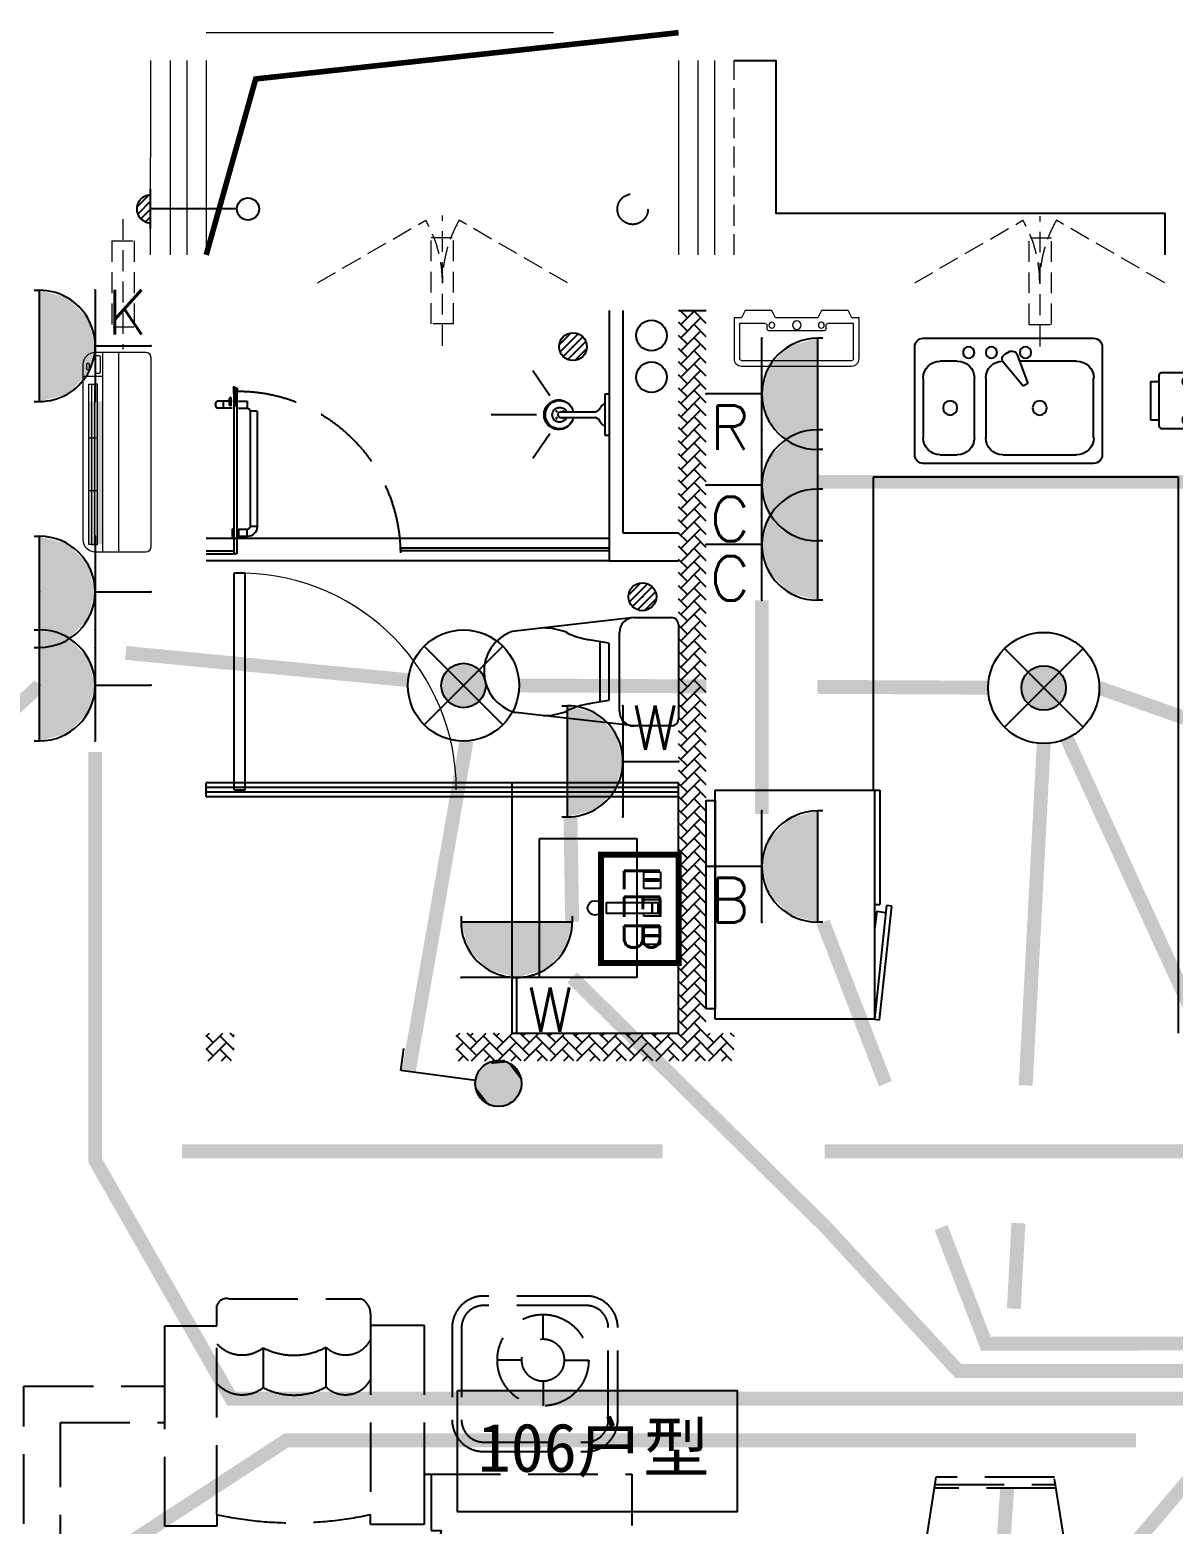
# Model space of a CAD drawing. Extents: x 5031545 to 5313844, y -886381 to -283477.
# Drawn here: x 5248857 to 5252972, y -782931 to -777554 of the extents above; entities that cross this region are included whole.
import ezdxf
from ezdxf.enums import TextEntityAlignment as Align

# ---------------------------------------------------------------- set-up
doc = ezdxf.new("R2010")
doc.units = 0
doc.header["$LTSCALE"] = 1000
doc.header["$MEASUREMENT"] = 0
for name, pattern in [('A户型$0$DASH', [0.35, 0.25, -0.1]), ('DASH', [0.35, 0.25, -0.1]), ('HIDDEN', [0.375, 0.25, -0.125])]:
    doc.linetypes.add(name, pattern=pattern)
doc.layers.get('0').update_dxf_attribs({"linetype": 'CONTINUOUS'})
for name, color, linetype in [('$RECOVER_210609100354-32', 7, 'CONTINUOUS'), ('5fur', 175, 'CONTINUOUS'), ('AH-FURNITURE', 1, 'CONTINUOUS'), ('CURTWALL', 4, 'CONTINUOUS'), ('EQUIP-插座', 3, 'CONTINUOUS'), ('EQUIP-照明', 3, 'CONTINUOUS'), ('IP-bath&kitchen-JOHNSON', 4, 'CONTINUOUS'), ('LVTRY', 252, 'CONTINUOUS'), ('P-bath&kitchen-JOHNSON', 4, 'CONTINUOUS'), ('TEL_TEXT', 7, 'CONTINUOUS'), ('VPIPE-中水', 122, 'CONTINUOUS'), ('VPIPE-凝结', 150, 'CONTINUOUS'), ('VPIPE-雨水', 4, 'DASH'), ('WIRE-安防', 4, 'CONTINUOUS'), ('WIRE-插座', 2, 'CONTINUOUS'), ('WIRE-照明', 2, 'CONTINUOUS'), ('保温', 6, 'CONTINUOUS'), ('建筑-排气道', 252, 'CONTINUOUS'), ('看线', 185, 'CONTINUOUS')]:
    doc.layers.add(name, color=color, linetype=linetype)
for name, color, linetype, lineweight in [('EQUIP-消防', 3, 'CONTINUOUS', 20), ('PUB_HATCH', 8, 'CONTINUOUS', 9), ('WINDOW', 146, 'CONTINUOUS', 20), ('平面-栏杆', 56, 'CONTINUOUS', 15), ('平面-看线', 252, 'CONTINUOUS', 15), ('平面-空调室内机', 176, 'CONTINUOUS', 9), ('平面-空调预留孔', 252, 'CONTINUOUS', 15), ('立面-洞口示意', 252, 'CONTINUOUS', 13)]:
    doc.layers.add(name, color=color, linetype=linetype, lineweight=lineweight)
doc.styles.add('_TEL_DIM', font='simplex.shx', dxfattribs={"width": 0.8, "height": 3.5, "bigfont": 'hztxt.shx'})
doc.styles.add('DIM_FONT', font='SIMPLEX', dxfattribs={"width": 0.7, "bigfont": 'GBCBIG'})
doc.styles.get("Standard").update_dxf_attribs({"font": 'gbenor.shx', "bigfont": 'gbcbig.shx'})
doc.styles.add('黑体', font='simhei.ttf')
pattern_1 = [(45, (0, 0), (0, 47.4157523), [100.584, -33.528]), (135, (23.708, 23.708), (3e-15, 47.4157523), [100.584, -33.528])]

# ---------------------------------------------------------------- blocks, each defined once
blk = doc.blocks.new('$equip$00001149')
for p, q in [((-0.354, 0.354), (0.354, -0.354)), ((0.354, 0.354), (-0.354, -0.354))]:
    blk.add_line(p, q)
for radius in [0.5, 0.2]:
    blk.add_circle((0, 0), radius)
for points in [[(-0.1, 0.173), (0.1, 0.173), (-0.173, 0.1), (0.173, 0.1)], [(0, 0.2), (0, 0.2), (-0.1, 0.173), (0.1, 0.173)], [(-0.173, 0.1), (0.173, 0.1), (-0.2, 0), (0.2, 0)], [(-0.173, -0.1), (0.173, -0.1), (-0.2, 0), (0.2, 0)], [(-0.1, -0.173), (0.1, -0.173), (-0.173, -0.1), (0.173, -0.1)], [(0, -0.2), (0, -0.2), (-0.1, -0.173), (0.1, -0.173)]]:
    blk.add_solid(points)
at = {"flags": 9}
blk.add_attdef('A', (0, 0), '', height=0.00002, dxfattribs=at)
blk = doc.blocks.new('$equip$00001962')
for p, q in [((0.147, 0.356), (0.625, 0.833)), ((0.625, 0.833), (0.766, 0.692))]:
    blk.add_line(p, q)
blk.add_circle((0, 0.208), 0.208)
for p in [(0, 0.417), (-0.208, 0.208), (0.208, 0.208), (0, 0)]:
    blk.add_point(p)
for points in [[(0, 0.417), (0, 0.417), (-0.104, 0.389), (0.104, 0.389)], [(-0.18, 0.313), (0.18, 0.313), (-0.208, 0.208), (0.208, 0.208)], [(-0.104, 0.389), (0.104, 0.389), (-0.18, 0.313), (0.18, 0.313)], [(-0.18, 0.104), (0.18, 0.104), (-0.208, 0.208), (0.208, 0.208)], [(-0.104, 0.028), (0.104, 0.028), (-0.18, 0.104), (0.18, 0.104)], [(0, 0), (0, 0), (-0.104, 0.028), (0.104, 0.028)]]:
    blk.add_solid(points)
at = {"layer": 'TEL_TEXT', "style": '_TEL_DIM', "flags": 1}
blk.add_attdef('A', text='', height=0.00002, dxfattribs=at).set_placement((0, 0), align=Align.MIDDLE_CENTER)
blk = doc.blocks.new('$equip$00001764')
for p, q in [((-0.5, 1.05), (-0.5, 1)), ((-0.5, 1), (0.5, 1)), ((0.5, 1.05), (0.5, 1)), ((0.5, 0.5), (-0.5, 0.5)), ((0, 0.5), (0, 0))]:
    blk.add_line(p, q)
blk.add_arc((0, 1), 0.5, 180, 0)
for p in [(-0.5, 0.5), (0.5, 0.5), (0, 0)]:
    blk.add_point(p)
for points in [[(0.433, 0.75), (-0.433, 0.75), (0.5, 1), (-0.5, 1)], [(0.25, 0.567), (-0.25, 0.567), (0.433, 0.75), (-0.433, 0.75)], [(0, 0.5), (0, 0.5), (0.25, 0.567), (-0.25, 0.567)]]:
    blk.add_solid(points)
at = {"color": 7, "style": '_TEL_DIM'}
blk.add_attdef('$TEXT$', text='', height=0.4, dxfattribs=at).set_placement((0.303, 0.211), align=Align.MIDDLE_CENTER)
at = {"color": 7, "style": '_TEL_DIM', "flags": 1}
blk.add_attdef('A', text='', height=0.00002, dxfattribs=at).set_placement((0, 0), align=Align.MIDDLE_CENTER)
blk = doc.blocks.new('A$C09840549')
at = {"layer": 'EQUIP-消防'}
for p, q in [((94.2, 325.2), (-268.5, 325.2)), ((94.2, 65.2), (94.2, 325.2)), ((-268.5, 65.2), (94.2, 65.2))]:
    blk.add_line(p, q, dxfattribs=at)
at = {"layer": 'EQUIP-消防', "const_width": 20}
blk.add_lwpolyline([(-268.5, 325.2), (94.2, 325.2), (94.2, 65.2), (-268.5, 65.2), (-268.5, 325.2), (94.2, 325.2)], dxfattribs=at)
at = {"layer": 'EQUIP-消防'}
for p in [(-8.5, 325.2), (94.2, 195.2), (-8.5, 65.2)]:
    blk.add_point(p, dxfattribs=at)
at = {"layer": 'EQUIP-消防', "style": '_TEL_DIM'}
blk.add_attdef('I/O', text='', height=120, dxfattribs=at).set_placement((-85.4, 202.3), align=Align.MIDDLE_CENTER)
at = {"layer": 'EQUIP-消防', "style": '_TEL_DIM', "flags": 1}
blk.add_attdef('A', text='', height=0.008, dxfattribs=at).set_placement((-8.5, 65.2), align=Align.MIDDLE_CENTER)
blk = doc.blocks.new('$equip$00001237')
for p, q in [((-0.5, 1.05), (-0.5, 1)), ((-0.5, 1), (0.5, 1)), ((0.5, 1.05), (0.5, 1)), ((0.5, 0.5), (-0.5, 0.5)), ((0, 0.5), (0, 0))]:
    blk.add_line(p, q)
blk.add_arc((0, 1), 0.5, 180, 0)
for p in [(0, 1), (-0.5, 0.5), (0.5, 0.5), (0, 0)]:
    blk.add_point(p)
for points in [[(0.433, 0.75), (-0.433, 0.75), (0.5, 1), (-0.5, 1)], [(0.25, 0.567), (-0.25, 0.567), (0.433, 0.75), (-0.433, 0.75)], [(0, 0.5), (0, 0.5), (0.25, 0.567), (-0.25, 0.567)]]:
    blk.add_solid(points)
at = {"flags": 9}
blk.add_attdef('A', (0, 0), '', height=0.00002, dxfattribs=at)
blk = doc.blocks.new('cvxcvxvcxvcx')
blk.add_hatch(color=252).paths.add_polyline_path([(580593.9, 371078.9), (580595.1, 371081.7), (580603.4, 371078.2), (580602.2, 371075.5)])
at = {"layer": '$RECOVER_210609100354-32', "color": 252}
for p, q in [((581943.7, 371358.3), (581943.7, 370458)), ((581993.7, 371358.3), (581993.7, 370558)), ((581993.7, 370558), (582193.7, 370558)), ((581943.7, 370458), (582193.7, 370458))]:
    blk.add_line(p, q, dxfattribs=at)
at = {"color": 252}
for p, q in [((581764.2, 371235.4), (581806.6, 371277.8)), ((581767.1, 371210.1), (581831.9, 371274.9)), ((581778.3, 371193), (581849, 371263.7)), ((581795.4, 371181.8), (581860.2, 371246.6)), ((581820.7, 371178.8), (581863.2, 371221.3)), ((580594.6, 371081.9), (580593, 371082.6)), ((580593.1, 371061.9), (580595.3, 371061.4)), ((580595.3, 371061.4), (580593.1, 371061.4)), ((580605, 371078.1), (580593.3, 371083)), ((580594.6, 371081.9), (580593.3, 371078.6)), ((580602.5, 371074.8), (580593.3, 371078.6)), ((580593.4, 371071.1), (580603.9, 371071.1)), ((580593.4, 371069.8), (580603.9, 371069.8)), ((580593.7, 371069.8), (580593.7, 371048.4)), ((580598.7, 371080.7), (580598.7, 371041.6)), ((580604.2, 371061.8), (580602, 371061.3)), ((580602, 371061.3), (580604.2, 371061.3)), ((580603.8, 371078), (580602.5, 371074.8)), ((580603.7, 371069.8), (580603.7, 371050.2)), ((580604.4, 371077.8), (580603.8, 371078)), ((580633.7, 370413.3), (580593.7, 370413.3)), ((580593.7, 369633.3), (580593.7, 370413.3)), ((580633.7, 369633.3), (580633.7, 370413.3)), ((582014.2, 370335.4), (582056.6, 370377.8)), ((582017.1, 370310.1), (582081.9, 370374.9)), ((582028.3, 370293), (582099, 370363.7)), ((582045.4, 370281.8), (582110.2, 370346.6)), ((582070.7, 370278.8), (582113.2, 370321.3)), ((582034.3, 370253.2), (581594.4, 370203.1)), ((582034.3, 370253.2), (582168.7, 370253.2)), ((582193.7, 370228.2), (582193.7, 369888.2)), ((581942.4, 370161.4), (581863.6, 370175)), ((581981, 369916.4), (581981, 370199.9)), ((581910.4, 370166.9), (581910.4, 369949.5)), ((581942.4, 370161.4), (581942.4, 369955)), ((582034.3, 369863.2), (581606.6, 369911.9)), ((581942.4, 369955), (581863.6, 369941.4)), ((582168.7, 369863.2), (582034.3, 369863.2)), ((580593.7, 369633.3), (580633.7, 369633.3)), ((581693.7, 369458.3), (582043.7, 369458.3)), ((581693.7, 368958.6), (581693.7, 369458.3)), ((582043.7, 369458.3), (582043.7, 368958.6)), ((582068.8, 369278.5), (582068.8, 369338.5)), ((582068.8, 369338.5), (582128.8, 369338.5)), ((582073.8, 369311.5), (582073.8, 369305.5)), ((582123.8, 369311.5), (582073.8, 369311.5)), ((582123.8, 369305.5), (582123.8, 369311.5)), ((582128.8, 369338.5), (582128.8, 369278.5)), ((582128.8, 369278.5), (582068.8, 369278.5)), ((582073.8, 369305.5), (582123.8, 369305.5)), ((581933.8, 369188.5), (581933.8, 369228.5)), ((581933.8, 369228.5), (582098.8, 369228.5)), ((582068.8, 369228.5), (582068.8, 369238.5)), ((582068.8, 369238.5), (582128.8, 369238.5)), ((582098.8, 369188.5), (582098.8, 369228.5)), ((582098.8, 369228.5), (582118.8, 369228.5)), ((582098.8, 369228.5), (582098.8, 369188.5)), ((582118.8, 369228.5), (582118.8, 369188.5)), ((582128.8, 369238.5), (582128.8, 369178.5)), ((582098.8, 369188.5), (581933.8, 369188.5)), ((582068.8, 369178.5), (582068.8, 369188.5)), ((582128.8, 369178.5), (582068.8, 369178.5)), ((582118.8, 369188.5), (582098.8, 369188.5)), ((582128.8, 369138.5), (582068.8, 369138.5)), ((582068.8, 369138.5), (582068.8, 369078.5)), ((582073.8, 369105.5), (582073.8, 369111.5)), ((582073.8, 369111.5), (582123.8, 369111.5)), ((582123.8, 369105.5), (582073.8, 369105.5)), ((582123.8, 369111.5), (582123.8, 369105.5)), ((582128.8, 369078.5), (582128.8, 369138.5)), ((582068.8, 369078.5), (582128.8, 369078.5)), ((582043.7, 368958.6), (581693.7, 368958.6))]:
    blk.add_line(p, q, dxfattribs=at)
blk.add_circle((581892.5, 369208.5), 26, dxfattribs=at)
for centre, radius, start, end in [((580604.7, 371064.9), 13.4, 154.9185, 209.8498), ((580592.8, 371081.9), 1.17, 67.467, 199.9599), ((580572.3, 371074.4), 20.6, 349.1527, 19.9599), ((580592.8, 371082.1), 0.5, 67.467, 199.2391), ((580569.6, 371074), 24, 352.9513, 19.2391), ((580605, 371065.3), 12.4, 158.6522, 196.0549), ((580604.6, 371063.5), 11.7, 190.4823, 204.5814), ((580593.5, 371058.5), 0.5, 209.8498, 24.5814), ((580594.8, 371062.6), 9.42, 335.7717, 351.9846), ((580603.9, 371058.6), 0.5, 155.7717, 331.0221), ((580585.1, 371076.5), 19.5, 343.7516, 2.5342), ((580590, 371065.2), 14.6, 346.2853, 18.1027), ((580604.1, 371077.4), 0.5, 1.9458, 67.267), ((580592.5, 371064.9), 13.5, 331.0221, 24.8476), ((580585.2, 371076.5), 20.5, 343.0997, 2.0085), ((580604.6, 371077.2), 1, 4.2348, 68.4734), ((582034.3, 370199.9), 53.3, 90, 180), ((582168.7, 370228.2), 25, 0, 90), ((581646.3, 370059.4), 152.8, 109.8819, 254.9227), ((581706.8, 369991.8), 224.1, 68.5202, 90), ((581919.7, 370463.4), 293.8, 243.5369, 261.4828), ((581706.8, 370124.5), 224.1, 270, 291.4798), ((581919.7, 369653), 293.8, 98.5172, 116.4631), ((582034.3, 369916.4), 53.3, 180, 270), ((582168.7, 369888.2), 25, 270, 0)]:
    blk.add_arc(centre, radius, start, end, dxfattribs=at)
at = {"color": 252, "lineweight": 13}
blk.add_arc((580613.7, 369633.3), 780, 360, 88.5307, dxfattribs=at)
at = {"color": 252}
for centre in [(581813.7, 371228.3), (582063.7, 370328.3)]:
    blk.add_ellipse(centre, major_axis=(35.4, 35.4), ratio=1, start_param=5.497787, end_param=11.780972, dxfattribs=at)
blk.add_open_spline([(580603.7, 371050.2), (580602.8, 371049.4), (580601, 371047.8), (580597.8, 371051.5), (580595.2, 371049.6), (580593.7, 371048.4)], degree=3, knots=[0, 0, 0, 0, 3.066329, 6.218313, 11.124135, 11.124135, 11.124135, 11.124135], dxfattribs=at)
for p in [(581813.7, 371228.3), (582063.7, 370328.3)]:
    blk.add_point(p, dxfattribs=at)
at = {"layer": 'CURTWALL', "color": 252}
for p, q in [((582193.7, 369658.3), (580493.7, 369658.3)), ((580493.7, 369608.3), (580493.7, 369658.3)), ((582193.7, 369641.7), (580493.7, 369641.7)), ((582193.7, 369608.3), (582193.7, 369658.3)), ((582193.7, 369625), (580493.7, 369625)), ((582193.7, 369608.3), (580493.7, 369608.3))]:
    blk.add_line(p, q, dxfattribs=at)
at = {"layer": 'IP-bath&kitchen-JOHNSON', "color": 252}
for p, q in [((581730.5, 371051.5), (581668.7, 371141)), ((581682.3, 370983.3), (581519, 370983.3)), ((581730.5, 370915.1), (581668.7, 370825.7)), ((581943.7, 370538), (580493.7, 370538)), ((581943.7, 370503), (581193.7, 370503)), ((581193.7, 370493), (581193.7, 370503)), ((580493.7, 370493), (580593.7, 370493)), ((580493.7, 370483), (580593.7, 370483)), ((581943.7, 370458), (580493.7, 370458)), ((580593.7, 370483), (580593.7, 370493)), ((581943.7, 370493), (581193.7, 370493))]:
    blk.add_line(p, q, dxfattribs=at)
at = {"layer": 'IP-bath&kitchen-JOHNSON', "color": 252, "extrusion": (0, 0, -1)}
for centre, major_axis, ratio, start_param, end_param in [((581764.9, 370983.4), (0, 51), 0.990052, 1.778622, 7.646156), ((581765.9, 370983.4), (0, 26.8), 0.994812, 1.973916, 7.450862)]:
    blk.add_ellipse(centre, major_axis=major_axis, ratio=ratio, start_param=start_param, end_param=end_param, dxfattribs=at)
at = {"layer": 'LVTRY', "color": 252}
for p, q in [((580587.5, 371032.5), (580532.8, 371032.5)), ((580555.8, 371007.1), (580555.8, 371032.5)), ((580579.2, 371045.4), (580576.9, 371043.1)), ((580576.9, 371017.7), (580576.9, 371043.1)), ((580582.1, 371045.4), (580579.2, 371045.4)), ((580579.2, 371045.4), (580579.2, 371027.9)), ((580579.2, 371015.4), (580579.2, 371032.8)), ((580582.1, 371045.4), (580582.1, 371015.4)), ((580593.7, 370483), (580593.7, 371069.8)), ((580593.7, 371069.8), (580603.7, 371069.8)), ((580597.4, 371045.4), (580595.7, 371043.6)), ((580595.7, 371043.1), (580595.7, 371043.6)), ((580603.8, 371045.4), (580597.4, 371045.4)), ((580597.4, 371043.1), (580597.4, 371045.4)), ((580600.9, 371045.4), (580598.6, 371043.1)), ((580598.6, 371027.9), (580598.6, 371043.1)), ((580600.9, 371026.3), (580600.9, 371045.4)), ((580600.9, 371034.5), (580600.9, 371015.4)), ((580603.7, 371069.8), (580603.7, 370483)), ((580603.8, 371015.4), (580603.8, 371045.4)), ((580609.4, 371032.5), (580641.1, 371032.5)), ((580641.1, 371032.5), (580641.1, 371007.1)), ((581943.7, 371056.9), (581927.9, 371056.9)), ((581927.9, 371056.9), (581927.9, 370909.7)), ((581943.7, 371056.9), (581943.7, 370909.7)), ((580587.5, 371007.1), (580532.8, 371007.1)), ((580579.2, 371015.4), (580576.9, 371017.7)), ((580582.1, 371015.4), (580579.2, 371015.4)), ((580595.7, 371017.7), (580595.7, 371017.1)), ((580597.4, 371015.4), (580595.7, 371017.1)), ((580597.4, 371017.7), (580597.4, 371015.4)), ((580603.8, 371015.4), (580597.4, 371015.4)), ((580598.6, 371027.9), (580598.6, 371017.7)), ((580600.9, 371015.4), (580598.6, 371017.7)), ((580609.4, 371007.1), (580641.1, 371007.1)), ((580651.4, 370996.7), (580651.4, 370581.1)), ((580676.8, 370996.7), (580651.4, 370996.7)), ((580676.8, 370996.7), (580676.8, 370581)), ((581770.2, 370993.9), (581894.4, 370993.9)), ((581770.2, 370972.9), (581894.4, 370972.9)), ((581927.9, 370909.7), (581943.7, 370909.7)), ((580589.8, 370573), (580588.1, 370571.3)), ((580588.1, 370544.8), (580588.1, 370571.3)), ((580589.8, 370543), (580589.8, 370573)), ((580592.7, 370573), (580589.8, 370573)), ((580592.7, 370543), (580592.7, 370573)), ((580604.2, 370573), (580607.1, 370573)), ((580604.2, 370573), (580604.2, 370543)), ((580607.1, 370573), (580607.1, 370543)), ((580607.1, 370573), (580609.4, 370570.7)), ((580609.4, 370570.7), (580609.4, 370545.3)), ((580641.1, 370570.7), (580609.4, 370570.7)), ((580641.1, 370545.3), (580641.1, 370570.7)), ((580676.8, 370581), (580651.4, 370581.1)), ((580592.7, 370543), (580589.8, 370543)), ((580604.2, 370543), (580607.1, 370543)), ((580607.1, 370543), (580609.4, 370545.3)), ((580641.1, 370545.3), (580609.4, 370545.3)), ((580603.7, 370483), (580593.7, 370483)), ((582193.7, 369658.3), (581593.7, 369658.3)), ((581593.7, 369658.3), (581593.7, 368758.3)), ((582193.7, 368758.3), (582193.7, 369658.3)), ((581593.7, 368758.3), (582193.7, 368758.3))]:
    blk.add_line(p, q, dxfattribs=at)
for centre, radius, start, end in [((580541.3, 371019.8), 15.3, 124.0384, 235.947), ((581770.2, 370983.4), 10.5, 89.9915, 269.9915), ((581886.2, 371022.4), 29.7, 286.0573, 334.4592), ((581927.3, 371006.5), 14.6, 87.5818, 167.6166), ((581886, 370944.1), 29.9, 25.5934, 74.1055), ((581927.3, 370960.2), 14.6, 192.3665, 272.4012)]:
    blk.add_arc(centre, radius, start, end, dxfattribs=at)
at = {"layer": 'LVTRY', "color": 252, "extrusion": (0, 0, -1)}
for centre, major_axis, ratio, start_param, end_param in [((581762.4, 370983.4), (0, 53.6), 0.987577, 1.76809, 7.656688), ((580641, 370996.7), (7.33, 7.33), 1, -0.78527, 0.785526), ((581754.5, 370995.9), (-1.43, 0), 0.85, -1.570796, 4.712389), ((581778.9, 370995.9), (-1.43, 0), 0.85, 4.712389, 10.995574), ((581754.5, 370970.9), (-1.43, 0), 0.85, -1.570796, 4.712389), ((581778.9, 370970.9), (-1.43, 0), 0.85, -1.570796, 4.712389), ((580641.1, 370581.1), (7.33, 7.33), 1, 0.785526, 2.356322), ((580641.1, 370581.1), (-25.3, 25.3), 1, 2.356322, 3.927118)]:
    blk.add_ellipse(centre, major_axis=major_axis, ratio=ratio, start_param=start_param, end_param=end_param, dxfattribs=at)
at = {"layer": 'P-bath&kitchen-JOHNSON', "color": 252, "linetype": 'DASH'}
blk.add_arc((580607.5, 370480.6), 586.2, 0.6078, 90.2033, dxfattribs=at)
blk = doc.blocks.new('*U140')
h = blk.add_hatch(color=5)
h.set_gradient(color1=(0, 0, 255), rotation=180, tint=1)
h.paths.add_polyline_path([(0, 0), (-6.35, -6.35), (-6.35, -2.159), (-15, -2.159), (-15, 2.159), (-6.35, 2.159), (-6.35, 6.35)])
at = {"color": 0, "linetype": 'Continuous'}
blk.add_lwpolyline([(0, 0), (-6.35, -6.35), (-6.35, -2.159), (-15, -2.159), (-15, 2.159), (-6.35, 2.159), (-6.35, 6.35)], close=True, dxfattribs=at)
blk = doc.blocks.new('vcxvcdfvdxv')
at = {"layer": 'PUB_HATCH'}
blk.add_hatch(color=252, dxfattribs=at).paths.add_polyline_path([(582308.7, 371343.3), (582308.7, 371073.3), (582448.7, 371073.3), (582448.7, 371088.3), (582343.7, 371088.3), (582323.7, 371108.3), (582323.7, 371308.3), (582343.7, 371328.3), (582663.7, 371328.3), (582683.7, 371308.3), (582683.7, 371108.3), (582663.7, 371088.3), (582558.7, 371088.3), (582558.7, 371073.3), (582698.7, 371073.3), (582698.7, 371343.3)])
at = {"layer": 'AH-FURNITURE', "color": 252}
for p, q in [((582803.7, 371125.8), (582803.7, 371230)), ((582823.7, 371125.8), (582823.7, 371230)), ((582784.7, 371165.8), (582784.7, 371030.8)), ((582804.7, 371165.8), (582804.7, 371030.8)), ((582843.2, 371113.3), (582836.2, 371113.3)), ((582843.2, 371093.3), (582836.2, 371093.3)), ((582994.7, 371103.3), (582964.7, 371103.3)), ((582994.7, 371103.3), (582994.7, 370965.3)), ((582796.4, 371002.5), (582842.7, 370974.2)), ((582810.5, 371016.6), (582856.8, 370988.3)), ((582994.7, 370965.3), (582964.7, 370965.3))]:
    blk.add_line(p, q, dxfattribs=at)
for points in [[(582781.7, 371188.3, -1), (582807.7, 371188.3), (582807.7, 371165.8), (582781.7, 371165.8)], [(582836.2, 371090.3), (582820.7, 371090.3, -0.414214), (582800.7, 371110.3), (582800.7, 371125.8), (582826.7, 371125.8), (582826.7, 371116.3), (582836.2, 371116.3)], [(582964.7, 371124.3), (582964.7, 370944.3, -0.414214), (582954.7, 370934.3), (582824.7, 370934.3, -0.414214), (582814.7, 370944.3), (582814.7, 371124.3, -0.414214), (582824.7, 371134.3), (582954.7, 371134.3, -0.414214)], [(582865.7, 371116.3, -1), (582865.7, 371090.3), (582843.2, 371090.3), (582843.2, 371116.3)], [(582874.9, 370974.5, -1), (582856.5, 370956.1), (582840.6, 370972), (582859, 370990.4)]]:
    blk.add_lwpolyline(points, format="xyb", close=True, dxfattribs=at)
for centre, radius in [((582813.7, 371258.3), 30), ((582865.7, 371103.3), 15), ((582865.7, 371103.3), 10), ((582865.7, 370965.3), 15), ((582865.7, 370965.3), 10)]:
    blk.add_circle(centre, radius, dxfattribs=at)
for radius in [40, 20]:
    blk.add_arc((582824.7, 371030.8), radius, 180, 225, dxfattribs=at)
at = {"layer": 'LVTRY', "color": 252}
for p, q in [((583813, 371258.3), (583199.4, 371258.3)), ((583168.7, 371227.7), (583168.7, 370839)), ((583474.8, 371199.4), (583436, 371095.8)), ((583504.1, 371209.9), (583518.4, 371201.7)), ((583843.7, 370839), (583843.7, 371227.7)), ((583260.7, 371176.5), (583466.2, 371176.5)), ((583453.7, 371085.6), (583524, 371171)), ((583690.3, 371176.5), (583751.6, 371176.5)), ((582448.7, 371088.3), (582448.7, 371073.3)), ((582558.7, 371088.3), (582558.7, 371073.3)), ((583199.4, 370900.4), (583199.4, 371115.2)), ((583436, 371095.8), (583453.7, 371085.6)), ((583588, 371115.2), (583588, 370900.4)), ((583628.9, 370900.4), (583628.9, 371115.2)), ((583813, 371115.2), (583813, 370900.4)), ((583526.6, 370839), (583260.7, 370839)), ((583751.6, 370839), (583690.3, 370839)), ((583199.4, 370808.3), (583813, 370808.3)), ((582893.7, 368758.3), (582893.7, 370758.3)), ((582893.7, 370758.3), (583993.7, 370758.3)), ((583993.7, 370758.3), (583993.7, 369632.3)), ((582293.7, 370358.3), (582763.9, 370358.3)), ((582393.7, 369458.3), (582393.7, 370358.3)), ((582547.9, 370115.4), (582763.9, 370358.3)), ((582763.9, 370358.3), (582763.9, 369458.3)), ((582703.7, 370278.3), (582303.7, 370278.3)), ((582338.7, 370238.3), (582623.7, 370238.3)), ((582338.7, 370233.3), (582623.7, 370233.3)), ((582393.7, 370268.3), (582393.7, 369548.3)), ((582428.7, 370018.3), (582428.7, 370228.3)), ((582433.7, 370018.3), (582433.7, 370228.3)), ((582578.9, 370168.3), (582578.9, 370258.3)), ((582578.9, 370258.3), (582583.4, 370258.3)), ((582583.4, 370258.3), (582583.4, 370168.3)), ((582628.7, 370228.3), (582628.7, 370018.3)), ((582633.7, 370228.3), (582633.7, 370018.3)), ((582713.7, 369548.3), (582713.7, 370268.3)), ((582408.7, 370125.6), (582536.2, 370125.6)), ((582408.7, 370121.1), (582408.7, 370125.6)), ((582536.2, 370121.1), (582408.7, 370121.1)), ((582653.7, 370125.6), (582526.2, 370125.6)), ((582526.2, 370125.6), (582526.2, 370121.1)), ((582526.2, 370121.1), (582653.7, 370121.1)), ((582536.2, 370125.6), (582536.2, 370121.1)), ((582583.4, 370168.3), (582578.9, 370168.3)), ((582653.7, 370121.1), (582653.7, 370125.6)), ((582293.7, 370115.4), (582547.9, 370115.4)), ((582393.7, 369700.3), (582393.7, 370115.4)), ((582547.9, 370115.4), (582547.9, 369700.3)), ((582583.4, 370078.3), (582578.9, 370078.3)), ((582578.9, 370078.3), (582578.9, 369988.3)), ((582583.4, 369988.3), (582583.4, 370078.3)), ((582623.7, 370013.3), (582338.7, 370013.3)), ((582623.7, 370008.3), (582338.7, 370008.3)), ((582578.9, 369988.3), (582583.4, 369988.3)), ((582693.1, 369958.3), (582654.3, 369958.3)), ((582673.7, 369938.9), (582673.7, 369977.7)), ((582693.1, 369858.3), (582654.3, 369858.3)), ((582673.7, 369838.9), (582673.7, 369877.7)), ((582623.7, 369808.3), (582338.7, 369808.3)), ((582623.7, 369803.3), (582338.7, 369803.3)), ((582428.7, 369798.3), (582428.7, 369588.3)), ((582433.7, 369798.3), (582433.7, 369588.3)), ((582578.9, 369738.3), (582578.9, 369828.3)), ((582578.9, 369828.3), (582583.4, 369828.3)), ((582583.4, 369828.3), (582583.4, 369738.3)), ((582628.7, 369588.3), (582628.7, 369798.3)), ((582633.7, 369588.3), (582633.7, 369798.3)), ((582547.9, 369700.3), (582293.7, 369700.3)), ((582536.2, 369695.6), (582408.7, 369695.6)), ((582408.7, 369695.6), (582408.7, 369691.1)), ((582408.7, 369691.1), (582536.2, 369691.1)), ((582526.2, 369691.1), (582526.2, 369695.6)), ((582526.2, 369695.6), (582653.7, 369695.6)), ((582653.7, 369691.1), (582526.2, 369691.1)), ((582536.2, 369691.1), (582536.2, 369695.6)), ((582763.9, 369458.3), (582547.9, 369700.3)), ((582583.4, 369738.3), (582578.9, 369738.3)), ((582653.7, 369695.6), (582653.7, 369691.1)), ((582583.4, 369648.3), (582578.9, 369648.3)), ((582578.9, 369648.3), (582578.9, 369558.3)), ((582583.4, 369558.3), (582583.4, 369648.3)), ((582338.7, 369583.3), (582623.7, 369583.3)), ((583969.7, 369632.3), (583969.7, 369220.3)), ((583988.9, 369632.3), (583969.7, 369632.3)), ((583988.9, 369632.3), (583988.9, 368808.3)), ((584561.7, 369632.3), (583988.9, 369632.3)), ((584561.7, 368808.3), (584561.7, 369632.3)), ((582303.7, 369538.3), (582703.7, 369538.3)), ((582338.7, 369578.3), (582623.7, 369578.3)), ((582578.9, 369558.3), (582583.4, 369558.3)), ((582763.9, 369458.3), (582293.7, 369458.3)), ((583926.2, 369214.5), (583945.2, 369217.5)), ((583969.9, 368805.4), (583926.2, 369214.5)), ((583945.2, 369217.5), (583988.9, 368808.3)), ((583988.9, 369220.3), (583969.7, 369220.3)), ((583980.1, 369197), (583948.5, 369192.2)), ((583980.1, 369197), (583988.9, 369130.7)), ((583985.2, 368831.8), (583988.9, 368832.4)), ((583988.9, 368808.3), (583969.9, 368805.4)), ((583988.9, 368808.3), (584561.7, 368808.3))]:
    blk.add_line(p, q, dxfattribs=at)
for points in [[(582293.7, 371358.3), (582713.7, 371358.3), (582713.7, 371058.3), (582293.7, 371058.3)], [(582308.7, 371343.3), (582698.7, 371343.3), (582698.7, 371073.3), (582308.7, 371073.3)], [(582663.7, 371088.3), (582343.7, 371088.3), (582323.7, 371108.3), (582323.7, 371308.3), (582343.7, 371328.3), (582663.7, 371328.3), (582683.7, 371308.3), (582683.7, 371108.3), (582663.7, 371088.3)], [(584561.7, 368845.2), (584593.7, 368845.2), (584593.7, 369595.5), (584561.7, 369595.5)]]:
    blk.add_lwpolyline(points, close=True, dxfattribs=at)
for centre, radius in [((583444.8, 371207.2), 20.5), ((583567.5, 371207.2), 20.5), ((583649.4, 371207.2), 20.5), ((583393.7, 371007.8), 25.6), ((583715.8, 371007.8), 25.6), ((582481.2, 370123.3), 29.7), ((582481.2, 370123.3), 11.7), ((582673.7, 369958.3), 17), ((582673.7, 369858.3), 17), ((582481.2, 369693.3), 29.7), ((582481.2, 369693.3), 11.7)]:
    blk.add_circle(centre, radius, dxfattribs=at)
for centre, radius, start, end in [((583199.4, 371227.7), 30.7, 90, 180), ((583813, 371227.7), 30.7, 360, 90), ((583493.9, 371192.2), 20.5, 60, 159.4623), ((583508.2, 371184), 20.5, 320.5377, 60), ((583260.7, 371115.2), 61.4, 90, 180), ((583526.6, 371115.2), 61.4, 360, 90), ((583690.3, 371115.2), 61.4, 90, 180), ((583751.6, 371115.2), 61.4, 360, 90), ((583260.7, 370900.4), 61.4, 180, 270), ((583526.6, 370900.4), 61.4, 270, 360), ((583690.3, 370900.4), 61.4, 180, 270), ((583751.6, 370900.4), 61.4, 270, 360), ((583199.4, 370839), 30.7, 180, 270), ((583813, 370839), 30.7, 270, 360), ((582403.7, 370268.3), 10, 90, 180), ((582438.7, 370228.3), 10, 90, 180), ((582438.7, 370228.3), 5, 90, 180), ((582623.7, 370228.3), 10, 0, 90), ((582623.7, 370228.3), 5, 0, 90), ((582703.7, 370268.3), 10, 0, 90), ((582481.2, 370123.3), 56.7, 2.2742, 87.7258), ((582481.2, 370123.3), 52.2, 2.4704, 87.5296), ((582581.2, 370123.3), 56.7, 92.2742, 177.7258), ((582581.2, 370123.3), 52.2, 92.4704, 177.5296), ((582481.2, 370123.3), 56.7, 272.2742, 357.7258), ((582481.2, 370123.3), 52.2, 272.4704, 357.5296), ((582581.2, 370123.3), 56.7, 182.2742, 267.7258), ((582581.2, 370123.3), 52.2, 182.4704, 267.5296), ((582438.7, 370018.3), 10, 180, 270), ((582438.7, 370018.3), 5, 180, 270), ((582623.7, 370018.3), 5, 270, 0), ((582623.7, 370018.3), 10, 270, 0), ((582438.7, 369798.3), 10, 90, 180), ((582438.7, 369798.3), 5, 90, 180), ((582623.7, 369798.3), 10, 0, 90), ((582623.7, 369798.3), 5, 0, 90), ((582481.2, 369693.3), 56.7, 2.2742, 87.7258), ((582481.2, 369693.3), 52.2, 2.4704, 87.5296), ((582581.2, 369693.3), 56.7, 92.2742, 177.7258), ((582581.2, 369693.3), 52.2, 92.4704, 177.5296), ((582481.2, 369693.3), 56.7, 272.2742, 357.7258), ((582481.2, 369693.3), 52.2, 272.4704, 357.5296), ((582581.2, 369693.3), 56.7, 182.2742, 267.7258), ((582581.2, 369693.3), 52.2, 182.4704, 267.5296), ((582438.7, 369588.3), 10, 180, 270), ((582438.7, 369588.3), 5, 180, 270), ((582623.7, 369588.3), 5, 270, 0), ((582623.7, 369588.3), 10, 270, 0), ((582403.7, 369548.3), 10, 180, 270), ((582703.7, 369548.3), 10, 270, 0)]:
    blk.add_arc(centre, radius, start, end, dxfattribs=at)
at = {"layer": '平面-空调预留孔', "color": 252}
for p, q in [((584063.5, 371184.7), (584063.5, 371312.1)), ((584063.5, 371312.1), (584155.9, 371312.1)), ((584162.5, 371292.3), (584162.5, 371305.5)), ((584374.9, 371292.3), (584374.9, 371305.5)), ((584381.5, 371312.1), (584473.9, 371312.1)), ((584473.9, 371312.1), (584473.9, 371184.7)), ((584169.1, 371285.7), (584368.3, 371285.7)), ((584467.3, 371178.1), (584070.1, 371178.1))]:
    blk.add_line(p, q, dxfattribs=at)
blk.add_lwpolyline([(584344.5, 371331.9), (584357.7, 371358.3), (584454.1, 371358.3), (584467.3, 371331.9), (584493.7, 371331.9), (584493.7, 371184.7, -0.414214), (584467.3, 371158.3), (584070.1, 371158.3, -0.414214), (584043.7, 371184.7), (584043.7, 371331.9), (584070.1, 371331.9), (584083.3, 371358.3), (584179.6, 371358.3), (584192.8, 371331.9)], format="xyb", close=True, dxfattribs=at)
for centre, radius in [((584179.6, 371305.5), 10.6), ((584268.1, 371305.5), 15.8), ((584357.7, 371305.5), 10.6)]:
    blk.add_circle(centre, radius, dxfattribs=at)
for centre, start, end in [((584155.9, 371305.5), 360, 90), ((584381.5, 371305.5), 90, 180), ((584169.1, 371292.3), 180, 270), ((584368.3, 371292.3), 270, 0), ((584070.1, 371184.7), 180, 270), ((584467.3, 371184.7), 270, 0)]:
    blk.add_arc(centre, 6.6, start, end, dxfattribs=at)
at = {"layer": '立面-洞口示意', "color": 252}
blk.add_lwpolyline([(582293.7, 371358.3), (582557.2, 371264.4), (582713.7, 371058.3)], dxfattribs=at)
at = {"layer": '建筑-排气道', "color": 252, "xscale": -5, "yscale": 5, "zscale": 5, "rotation": 270}
blk.add_blockref('*U140', (582493.8, 371026), dxfattribs=at)
at = {"layer": 'LVTRY', "color": 252, "style": 'DIM_FONT', "width": 0.8, "flags": 9}
for tag in ['XSIZE', 'YSIZE']:
    blk.add_attdef(tag, (583506.2, 371257.3), '', height=0.5, rotation=90, dxfattribs=at)
blk = doc.blocks.new('A$C001338C2')
at = {"color": 8}
for p, q in [((845, 303.6), (55, 303.6)), ((109.1, 214.8), (109.1, 303.6)), ((0, 248.6), (0, 22)), ((900, 22), (900, 248.6)), ((22, 0), (878, 0))]:
    blk.add_line(p, q, dxfattribs=at)
at = {"color": 8, "lineweight": 5}
for p, q in [((864.6, 278.7), (144.5, 278.7)), ((144.5, 278.7), (144.5, 265.8)), ((387, 278.7), (144.5, 278.7)), ((144.5, 278.7), (144.5, 252.9)), ((387, 239.9), (387, 278.7)), ((864.6, 278.7), (622, 278.7)), ((622, 278.7), (622, 239.9)), ((864.6, 252.9), (864.6, 278.7)), ((900, 214.8), (0, 214.8)), ((144.5, 265.8), (864.6, 265.8)), ((144.5, 239.9), (144.5, 252.9)), ((144.5, 252.9), (864.6, 252.9)), ((864.6, 239.9), (144.5, 239.9)), ((622, 239.9), (387, 239.9)), ((864.6, 265.8), (864.6, 239.9)), ((900, 143.2), (0, 143.2))]:
    blk.add_line(p, q, dxfattribs=at)
at = {"color": 8}
for points in [[(73.1, 275), (56.8, 275, -0.414214), (51.3, 280.5), (51.3, 283.4, -0.414214), (56.8, 288.9), (73.1, 288.9, -0.414214), (78.6, 283.4), (78.6, 280.5, -0.414214)], [(89.2, 226.4), (22.2, 226.4, -0.414214), (16.7, 231.9), (16.7, 243.1, -0.414214), (22.2, 248.6), (89.2, 248.6, -0.414214), (94.7, 243.1), (94.7, 231.9, -0.414214)]]:
    blk.add_lwpolyline(points, format="xyb", close=True, dxfattribs=at)
for centre, radius, start, end in [((55, 248.6), 55, 90, 180), ((845, 248.6), 55, 360, 90), ((22, 22), 22, 180, 270), ((878, 22), 22, 270, 360)]:
    blk.add_arc(centre, radius, start, end, dxfattribs=at)
blk = doc.blocks.new('dongkong')
at = {"layer": '平面-空调预留孔', "color": 8, "linetype": 'HIDDEN', "ltscale": 0.3}
for p, q in [((-603796, 210899.9), (-603796, 210431.5)), ((-603836, 210821), (-603836, 210510.8)), ((-603836, 210821), (-603756, 210821)), ((-603756, 210821), (-603756, 210510.8))]:
    blk.add_line(p, q, dxfattribs=at)
blk.add_lwpolyline([(-603756, 210510.8), (-603836, 210510.8)], dxfattribs=at)
blk = doc.blocks.new('VDVDVDCZSCCS')
at = {"layer": '保温', "linetype": 'ByBlock', "ltscale": 10}
h = blk.add_hatch(dxfattribs=at)
h.set_pattern_fill('AR-HBONE', color=251, scale=55)
h.set_pattern_definition(pattern_1)
h.paths.add_polyline_path([(542916.6, 373623.7), (542916.7, 371023.7), (543016.6, 371023.7), (543016.5, 373623.7)])
h = blk.add_hatch(dxfattribs=at)
h.set_pattern_fill('AR-HBONE', color=251, scale=55)
h.set_pattern_definition(pattern_1)
h.paths.add_polyline_path([(541316.7, 370923.7), (541316.7, 371023.7), (541216.7, 371023.7), (541216.7, 370923.7)])
h = blk.add_hatch(dxfattribs=at)
h.set_pattern_fill('AR-HBONE', color=251, scale=55)
h.set_pattern_definition(pattern_1)
edge = h.paths.add_edge_path()
edge.add_line((543116.6, 370923.7), (543116.6, 371023.7))
edge.add_line((543115.5, 371023.7), (542116.7, 371023.7))
edge.add_line((542116.7, 371023.7), (542116.7, 370923.7))
edge.add_line((542116.7, 370923.7), (543116.6, 370923.7))
at = {"layer": '保温', "color": 251, "linetype": 'ByBlock', "ltscale": 10}
blk.add_line((542916.6, 373623.7), (543016.6, 373623.7), dxfattribs=at)
blk = doc.blocks.new('A$C7A951E79')
at = {"layer": 'LVTRY'}
for p, q in [((0, -71.2), (0, 71.5)), ((-7.1, 49.5), (-49.5, 7.1)), ((0, 28.3), (-46.5, -18.3)), ((0, 0), (-35.4, -35.4)), ((0, -28.3), (-18.3, -46.5))]:
    blk.add_line(p, q, dxfattribs=at)
blk.add_arc((0, 0.2), 49.9, 89.9757, 269.9757, dxfattribs=at)
blk.add_point((0, 0), dxfattribs=at)
blk = doc.blocks.new('GFGDGDGDGDRGDSAED')
blk.add_blockref('A$C7A951E79', (687116.4, 605614.2))
blk = doc.blocks.new('VDGVDVXVE')
at = {"layer": '5fur', "color": 252, "linetype": 'A户型$0$DASH'}
for p, q in [((581861.3, 367777.7), (581492.2, 367777.7)), ((580531.9, 367025.2), (580532.1, 367704.6)), ((581085.1, 367706.7), (581085.1, 367025.7)), ((581705.9, 367657.3), (581705.9, 367745.6)), ((581412.6, 367698), (581412.6, 367365.9)), ((581940.9, 367365.9), (581940.9, 367698)), ((580698.3, 367625.6), (580698.3, 367482.5)), ((580925, 367484.5), (580925, 367627.1)), ((581629.7, 367581.2), (581541.4, 367581.2)), ((581782, 367581.2), (581870.3, 367581.2)), ((581705.9, 367505), (581705.9, 367416.8)), ((579968.6, 365023.9), (579968.6, 367356.3)), ((579968.6, 367356.3), (580344.7, 367356.3)), ((581492.2, 367286.3), (581861.3, 367286.3)), ((583552.6, 367120.2), (583113.5, 367120.2)), ((583115.6, 367133.5), (583550.6, 367133.5))]:
    blk.add_line(p, q, dxfattribs=at)
blk.add_lwpolyline([(581492.2, 367252.2), (581861.3, 367252.2, 0.414214), (581975, 367365.9), (581975, 367698, 0.414214), (581861.3, 367811.8), (581492.2, 367811.8, 0.414214), (581378.5, 367698), (581378.5, 367365.9, 0.414214)], format="xyb", close=True, dxfattribs=at)
for points in [[(579837.4, 364892.6), (579837.4, 367487.5), (580344.7, 367487.5), (580344.7, 367704.6), (580532.1, 367704.6), (580532.2, 367777.4, -0.381814), (580573.5, 367802.3), (581049.8, 367802.3, -0.297366), (581085.1, 367748.3), (581085.1, 367706.7), (581278.5, 367706.7), (581278.5, 367171), (581302.8, 367171), (582025.6, 367171), (582025.6, 366986.3)], [(581278.5, 367171), (581278.5, 366989.5), (581085.1, 366989.5), (581085.1, 367025.7, -0.107473), (580531.9, 367025.2), (580531.9, 366983.3), (580344.7, 366983.3), (580344.7, 367487.5)], [(581302.8, 367171), (581302.8, 366968.3), (581339.3, 366968.3, 0.104629), (581343.3, 366437.8, 0.112404), (581343.3, 365907.3, 0.108493), (581341.9, 365370.4)]]:
    blk.add_lwpolyline(points, format="xyb", dxfattribs=at)
blk.add_lwpolyline([(583586.1, 366906.8), (583546.5, 367160.2), (583119.8, 367160.2), (583080.2, 366906.8), (582853.2, 366906.9), (582853.2, 366573.1), (582599.8, 366533.5), (582599.8, 366106.9), (582853.2, 366067.3), (582853.2, 365826.4), (582599.8, 365786.9), (582599.8, 365360.2), (582853.2, 365320.6), (582853.2, 364986.9), (583080.3, 364986.9), (583119.8, 364733.5), (583546.5, 364733.5), (583586.1, 364986.9), (583813.2, 364986.9), (583813.2, 365320.6), (584066.5, 365360.2)], dxfattribs=at)
for radius in [164.4, 76.1]:
    blk.add_circle((581705.9, 367581.2), radius, dxfattribs=at)
for centre, radius, start, end in [((580807.5, 368297.5), 1301.7, 282.3121, 282.3121), ((581492.2, 367698), 79.6, 90, 180), ((581861.3, 367698), 79.6, 0, 90), ((580994.8, 367701.6), 101.7, 226.5967, 332.6017), ((580622.9, 367722.3), 122.6, 222.0756, 307.9281), ((580809.6, 367842.9), 244.1, 242.8612, 298.1896), ((580622.9, 367579.2), 122.6, 222.0756, 307.9281), ((580809.6, 367699.7), 244.1, 242.8612, 298.1896), ((580994.8, 367558.4), 101.7, 226.5967, 332.6017), ((581492.2, 367365.9), 79.6, 180, 270), ((581861.3, 367365.9), 79.6, 270, 0)]:
    blk.add_arc(centre, radius, start, end, dxfattribs=at)
blk = doc.blocks.new('A$C547B2CCF')
at = {"color": 252, "const_width": 20}
blk.add_lwpolyline([(4899.7, 11000), (5077.9, 11633.4), (6600, 11800)], dxfattribs=at)
at = {"color": 252}
blk.add_lwpolyline([(5804.7, 6913.1), (6810.7, 6913.1), (6810.7, 6477.1), (5804.7, 6477.1)], close=True, dxfattribs=at)
at = {"layer": 'VPIPE-中水', "color": 252, "linetype": 'Continuous'}
for centre in [(6502.5, 10710), (6502.5, 10560)]:
    blk.add_circle(centre, 55, dxfattribs=at)
at = {"layer": 'VPIPE-凝结', "color": 252, "ltscale": 0.1}
blk.add_line((5010, 11165.5), (4699.8, 11165.5), dxfattribs=at)
at = {"layer": 'VPIPE-凝结', "color": 252}
blk.add_circle((5050, 11165.5), 40, dxfattribs=at)
at = {"layer": 'VPIPE-雨水', "color": 252}
blk.add_circle((6435, 11165), 55, dxfattribs=at)
at = {"layer": 'WINDOW', "color": 252, "linetype": 'DASH', "ltscale": 0.3}
for points in [[(5300, 10900), (5689.8, 11124.9, -0.131605), (5750, 10900)], [(6200, 10900), (5810.3, 11124.9, 0.131605), (5750, 10900)], [(7450, 10900), (7839.8, 11124.9, -0.131605), (7900, 10900)], [(8350, 10900), (7960.3, 11124.9, 0.131605), (7900, 10900)]]:
    blk.add_lwpolyline(points, format="xyb", dxfattribs=at)
at = {"layer": '平面-栏杆', "color": 252}
for points in [[(4770, 11700), (4769.7, 11000)], [(4830, 11700), (4829.7, 11000)], [(6669.7, 11700), (6670, 11000)], [(6729.7, 11700), (6730, 11000)]]:
    blk.add_lwpolyline(points, dxfattribs=at)
at = {"layer": '平面-看线', "color": 252}
blk.add_line((4699.7, 11000), (4700, 11700), dxfattribs=at)
at = {"layer": '平面-看线', "color": 252, "linetype": 'DASH', "ltscale": 0.3}
blk.add_line((6800, 11000), (6799.7, 11700), dxfattribs=at)
at = {"layer": '平面-看线', "color": 252}
for points in [[(4900, 11800), (6150.1, 11800)], [(4900, 11700), (4899.7, 11000)], [(6599.7, 11700), (6600, 11000)]]:
    blk.add_lwpolyline(points, dxfattribs=at)
at = {"layer": '看线', "color": 252, "ltscale": 0.5}
blk.add_lwpolyline([(6799.7, 11700), (6949.7, 11700), (6949.7, 11150), (8350, 11150), (8350, 11000)], dxfattribs=at)
at = {"color": 252}
for name, p in [('GFGDGDGDGDRGDSAED', (-682416.6, -594448.8)), ('VDGVDVXVE', (-575593.7, -360558.3)), ('VDVDVDCZSCCS', (-536316.6, -362823.7)), ('cvxcvxvcxvcx', (-575593.7, -360558.3))]:
    blk.add_blockref(name, p, dxfattribs=at)
at = {"color": 252, "xscale": -1}
blk.add_blockref('vcxvcdfvdxv', (591293.7, -360558.3), dxfattribs=at)
at = {"layer": '平面-空调室内机', "color": 252, "ltscale": 0.3, "rotation": 180}
blk.add_blockref('dongkong', (-598046, 221573.1), dxfattribs=at)
at = {"layer": '平面-空调室内机', "color": 252, "ltscale": 0.3, "xscale": -1, "rotation": 180}
blk.add_blockref('dongkong', (611698.2, 221570.8), dxfattribs=at)
at = {"layer": '平面-空调室内机', "color": 252, "ltscale": 0.3}
blk.add_blockref('dongkong', (608396.2, -199770.7), dxfattribs=at)
at = {"layer": '平面-空调预留孔', "color": 252, "xscale": -0.8000000000465648, "yscale": 0.8000000000465648, "zscale": 0.8000000000465646, "rotation": 89.99999976656984}
blk.add_blockref('A$C001338C2', (4700, 10650.3), dxfattribs=at)
at = {"color": 252, "style": '黑体'}
blk.add_text('106户型', height=175, dxfattribs=at).set_placement((5876.7, 6620.9))

msp = doc.modelspace()

# ---------------------------------------------------------------- linework, layer by layer
at = {"layer": 'WIRE-安防', "color": 2, "linetype": 'Continuous', "const_width": 50}
msp.add_lwpolyline([(5249201.7, -779795.9), (5250218.4, -779894)], dxfattribs=at)
at = {"layer": 'WIRE-安防', "color": 2, "const_width": 50}
for points in [[(5250617.4, -779913.2), (5251291.5, -779916.3)], [(5251691.5, -779918.1), (5252306.1, -779921)], [(5252706.1, -779921.9), (5253674.2, -780263)], [(5253128.4, -781279.9), (5252589.4, -780103.7)], [(5250220.2, -781302.8), (5250428.3, -780112.9)], [(5252441.1, -781352.5), (5252506.1, -780121.9)], [(5250542.9, -781272.9), (5250541.8, -781261.8)], [(5252398.6, -782156.1), (5252414.9, -781848.2)], [(5252419.9, -783487.2), (5253153.1, -782624.6)], [(5252330.6, -783443.4), (5252374.5, -782801.9)]]:
    msp.add_lwpolyline(points, dxfattribs=at)
at = {"layer": 'WIRE-插座', "const_width": 50}
for points in [[(5249091.5, -778891), (5249091.5, -779405.2)], [(5249091.5, -780152.1), (5249091.5, -781622.2), (5249581.2, -782479.8), (5254816.5, -782479.8)], [(5251722.8, -781863.8), (5252198.5, -782379.8), (5254816.5, -782379.8)]]:
    msp.add_lwpolyline(points, dxfattribs=at)
at = {"layer": 'WIRE-插座', "color": 2, "const_width": 50}
for points in [[(5253191.5, -779180.1), (5251691.5, -779180.1)], [(5251491.5, -779606.3), (5251491.5, -780375)], [(5250802.4, -780383.2), (5250808.6, -780763.8)], [(5251711.5, -780764.7), (5251936.2, -781346.2)], [(5250808.6, -780963.8), (5251722.8, -781863.8)], [(5249404.3, -781589.4), (5251134.1, -781589.4)], [(5251718, -781589.4), (5253653.5, -781589.4), (5254816.5, -782279.8)], [(5252136.3, -781863.8), (5252297.7, -782281.7), (5254816.5, -782279.8)], [(5252838.2, -782629.3), (5249780.7, -782629.3), (5248501.5, -783464.5)]]:
    msp.add_lwpolyline(points, dxfattribs=at)
at = {"layer": 'WIRE-照明', "color": 2, "const_width": 50}
msp.add_lwpolyline([(5248891.5, -779912.5), (5248541.6, -780239.5)], dxfattribs=at)

# ---------------------------------------------------------------- block references
at = {"color": 2}
msp.add_blockref('A$C547B2CCF', (5244591.5, -789363.8), dxfattribs=at)
at = {"layer": 'EQUIP-插座', "color": 2}
ref = msp.add_blockref('$equip$00001764', (5249291.5, -778691), dxfattribs=dict(at, xscale=400, yscale=400, zscale=400, rotation=89.99999997446882))
ref.add_attrib('$TEXT$', 'K', dxfattribs={"layer": '0', "color": 7, "height": 160, "style": '_TEL_DIM'}).set_placement((5249207.1, -778569.8), align=Align.MIDDLE_CENTER)
ref = msp.add_blockref('$equip$00001764', (5251291.5, -778863.8), dxfattribs=dict(at, xscale=400, yscale=400, zscale=400, rotation=270.0000000002873))
ref.add_attrib('$TEXT$', 'R', dxfattribs={"layer": '0', "color": 7, "height": 160, "style": '_TEL_DIM'}).set_placement((5251375.9, -778985), align=Align.MIDDLE_CENTER)
ref = msp.add_blockref('$equip$00001764', (5251291.5, -779192.7), dxfattribs=dict(at, xscale=400, yscale=400, zscale=400, rotation=270.0000000002873))
ref.add_attrib('$TEXT$', 'C', dxfattribs={"layer": '0', "color": 7, "height": 160, "style": '_TEL_DIM'}).set_placement((5251375.9, -779313.9), align=Align.MIDDLE_CENTER)
ref = msp.add_blockref('$equip$00001764', (5251291.5, -779406.3), dxfattribs=dict(at, xscale=400, yscale=400, zscale=400, rotation=270.0000000002873))
ref.add_attrib('$TEXT$', 'C', dxfattribs={"layer": '0', "color": 7, "height": 160, "style": '_TEL_DIM'}).set_placement((5251375.9, -779527.5), align=Align.MIDDLE_CENTER)
at = {"layer": 'EQUIP-插座', "color": 6, "xscale": 400, "yscale": 400, "zscale": 400, "rotation": 89.99999999445868}
msp.add_blockref('$equip$00001237', (5249291.5, -779576), dxfattribs=at)
at = {"layer": 'EQUIP-插座', "color": 1, "xscale": 400, "yscale": 400, "zscale": 400, "rotation": 89.99999999445868}
msp.add_blockref('$equip$00001237', (5249291.5, -779912.5), dxfattribs=at)
at = {"layer": 'EQUIP-插座', "color": 2}
ref = msp.add_blockref('$equip$00001764', (5251191.5, -780186.1), dxfattribs=dict(at, xscale=400, yscale=400, zscale=400, rotation=90.0000000002873))
ref.add_attrib('$TEXT$', 'W', dxfattribs={"layer": '0', "color": 7, "height": 160, "style": '_TEL_DIM'}).set_placement((5251107.1, -780064.9), align=Align.MIDDLE_CENTER)
ref = msp.add_blockref('$equip$00001764', (5251291.5, -780564.7), dxfattribs=dict(at, xscale=400, yscale=400, zscale=400, rotation=270.0000000002873))
ref.add_attrib('$TEXT$', 'B', dxfattribs={"layer": '0', "color": 7, "height": 160, "style": '_TEL_DIM'}).set_placement((5251375.9, -780685.9), align=Align.MIDDLE_CENTER)
at = {"layer": 'EQUIP-插座', "color": 2, "xscale": 400.0000000000001, "yscale": 400.0000000000001, "zscale": 400.0000000000001, "rotation": 359.9999894147412}
msp.add_blockref('$equip$00001764', (5250608.6, -781163.8), dxfattribs=at).add_auto_attribs({'$TEXT$': 'W'})
at = {"layer": 'EQUIP-消防'}
ref = msp.add_blockref('A$C09840549', (5250842.4, -780623.4), dxfattribs=dict(at, xscale=-1.073825519531965, yscale=1.073825119296089, zscale=1.073825503355705, rotation=270))
ref.add_attrib('I/O', 'LEB', dxfattribs={"color": 7, "height": 128.86, "rotation": 270, "style": '_TEL_DIM'}).set_placement((5251059.7, -780715.1), align=Align.MIDDLE_CENTER)
at = {"layer": 'EQUIP-照明', "color": 6, "xscale": 400, "yscale": 400, "zscale": 400}
for p in [(5250417.4, -779913.2), (5252506.1, -779921.9)]:
    msp.add_blockref('$equip$00001149', p, dxfattribs=at)
at = {"layer": 'EQUIP-照明', "color": 6, "xscale": 399.9999999999999, "yscale": 399.9999999999999, "zscale": 399.9999999999999, "rotation": 127.5339912312551}
msp.add_blockref('$equip$00001962', (5250608.9, -781294.3), dxfattribs=at)

doc.saveas('drawing.dxf')
